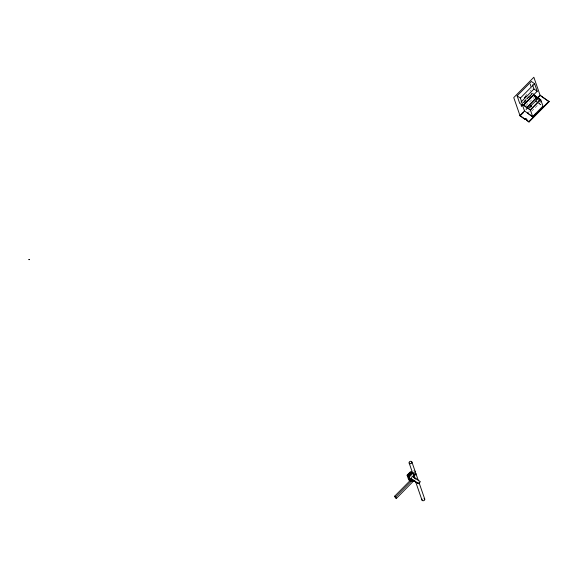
<?xml version="1.0" encoding="UTF-8"?>
<svg xmlns="http://www.w3.org/2000/svg" width="578" height="578" viewBox="0 0 578 578"><rect width="100%" height="100%" fill="white"/><g stroke="black" fill="none" stroke-linecap="round" stroke-linejoin="round"><path stroke-width="0.43" stroke-dasharray="2.89 2.17" d="M525.597 95.572L526.833 94.315M529.932 91.187L531.168 89.93M524.427 100.782L526.905 98.274M527.519 97.646L531.854 93.26M522.924 102.79L532.006 93.593L532.143 93.99L528.509 97.668M523.711 102.393L533.003 92.993L532.475 92.639L532.887 93.831M523.661 102.573L527.902 98.282M524.217 102.602L526.695 100.095M529.173 97.588L531.03 95.71M525.929 105.601L533.805 97.631M525.756 109.639L527.013 108.368M527.533 113.295L529.347 111.46M531.709 111.149L540.416 102.335M410.994 477.58L412.627 475.918M411.522 477.811L412.75 476.568L412.28 475.99M538.999 103.383L540.965 104.726M538.479 103.325L541.102 105.124M530.243 83.694L532.013 88.81M530.012 84.186L531.196 87.596M533.003 92.993L533.415 94.192M526.067 108.332L526.594 109.856M413.415 470.947A1.459 1.192 -19.1 0 1 414.159 470.846"/><path stroke-width="0.87" d="M517.115 95.847L531.327 81.462L534.585 83.694L537.2 91.259L522.982 105.644L519.73 103.411L517.115 95.847L520.366 98.079L522.982 105.644M520.366 98.079L534.585 83.694M524.26 97.812L526.117 95.934M520.966 102.154L533.949 89.019L532.49 84.822M522.36 104.481L521.125 105.738L521.645 106.099L522.526 105.21M523.61 105.297L523.473 104.9L533.573 94.676L540.705 99.662L543.067 106.475M521.847 104.408L523.415 105.492L533.711 95.074M523.415 105.492L523.278 105.088L530.604 109.885M535.466 96.064L536.659 100.11L527.851 108.635M526.674 107.653L536.16 98.058L526.688 107.703M522.368 104.77L524.499 110.911L519.954 115.506L525.402 119.545L525.756 118.649L525.265 119.147M537.128 98.123L540.054 95.168L549.1 101.677L529 122.016L526.45 120.267L526.804 119.371L525.756 118.649M525.402 119.545L520.092 115.903L523.668 112.284M537.771 98.014L539.592 96.172M529.939 107.176L531.413 105.687M530.568 107.082L531.55 106.092L530.503 105.369M530.38 109.733L540.329 99.669L533.422 94.835M535.799 113.83L532.772 116.893L530.409 110.08L540.705 99.662M526.45 120.267L526.941 119.769L525.893 119.046M542.821 106.273L532.504 116.713L524.499 110.911M529 122.016L528.863 121.618L548.963 101.28M407.215 475.022L410.156 472.045L410.683 472.407L407.743 475.383L407.215 475.022L407.765 476.619M410.243 480.116L409.759 480.607L408.711 479.892L407.194 475.513L411.117 471.54L412.54 472.826L409.152 463.014M409.759 480.607L408.241 476.229L412.165 472.262M411.926 480.195L410.806 481.33L409.997 480.773L408.48 476.395L412.403 472.428L413.212 472.985L414.722 477.356M408.379 476.626L408.87 476.135M408.617 476.792L409.108 476.301M410.806 481.33L409.289 476.951L413.212 472.985M414.216 480.347L396.327 498.453L395.28 497.737L394.723 496.148L410.25 480.434M396.327 498.453L395.771 496.863L412.54 479.899M411.233 479.653L413.566 481.568L414.794 480.325M411.182 478.714L418.436 483.692L420.387 481.72L413.104 476.662M533.949 89.019L537.2 91.259M540.936 96.071L549.1 101.677M536.016 98.26L539.599 100.724M535.517 100.991L537.692 102.479M525.171 106.482L530.409 110.08M532.114 116.445L527.396 112.898M526.312 119.87L528.863 121.618M407.194 475.513L408.241 476.229M408.48 476.395L409.289 476.951M411.153 478.635L418.436 483.692M394.723 496.148L395.771 496.863M523.473 104.9L525.366 106.294M413.624 476.987L416.015 479.09L413.682 477.175M410.59 478.996L413.566 481.568M533.559 95.233L536.001 98.217M540.192 95.565L533.855 77.257L513.755 97.595L520.092 115.903M540.329 99.669L541.037 101.706M521.233 104.9L521.645 106.099M411.897 462.017L415.206 471.569M415.893 473.555L418.241 480.347M418.833 482.045L424.707 499.024M415.495 481.351L421.962 500.028M409.145 476.929L409.968 479.314M424.014 498.38A1.459 1.192 -19.1 0 1 424.606 499.963A1.459 1.192 -19.1 0 1 422.663 500.671A1.459 1.192 -19.1 0 1 422.07 499.089M415.192 472.912A1.459 1.192 -19.1 0 1 415.683 474.639A1.459 1.192 -19.1 0 1 413.537 475.051M414.809 471.077A1.459 1.192 -19.1 0 1 414.881 472.79A1.459 1.192 -19.1 0 1 412.851 473.057M28.9 259.645L29.355 259.601L28.9 259.645M414.115 474.235L413.624 474.726L413.899 475.528L414.39 475.029L414.115 474.235M409.845 463.657A1.459 1.192 -19.1 0 0 411.955 462.321A1.459 1.192 -19.1 0 0 409.766 461.562A1.459 1.192 -19.1 0 0 409.845 463.657"/></g></svg>
